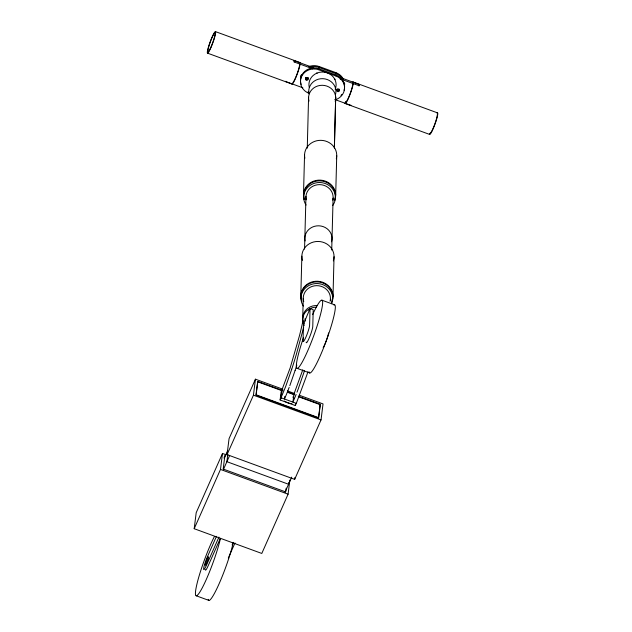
<?xml version="1.0" encoding="UTF-8"?>
<svg xmlns="http://www.w3.org/2000/svg" width="632" height="632" viewBox="0 0 632 632"><rect width="100%" height="100%" fill="white"/><g stroke="black" fill="none" stroke-linecap="round" stroke-linejoin="round"><path stroke-width="0.95" d="M307.263 148.165L308.582 97.257M334.368 148.046L335.584 100.061M312.548 68.833A11.337 10.546 1.5 0 0 311.062 68.169L294.164 61.983L294.196 60.656L311.094 66.842A11.337 10.546 1.5 0 1 314.404 68.714M300.8 295.942L301.859 256.158M303.494 194.822L304.545 155.037M302.712 318.22L303.242 298.328M304.553 249.119L305.959 196.355M311.062 68.169L311.094 66.842M310.051 308.519L309.609 325.243A9.069 1.13 -69.9 0 1 306.228 336.414A9.069 1.13 -69.9 0 1 303.028 340.948L303.471 324.232L310.051 308.519L313.219 309.68L312.777 326.404A9.069 1.13 -69.9 0 1 309.396 337.567A9.069 1.13 -69.9 0 1 306.196 342.11M308.045 91.916A13.604 12.656 1.5 0 0 309.159 92.383L309.135 93.378A13.604 12.656 1.5 0 1 301.393 76.962A13.604 12.656 1.5 0 1 319.002 69.82L319.026 68.825A13.604 12.656 1.5 0 0 304.774 71.353A13.604 12.656 1.5 0 0 301.148 84.427M342.852 79.237A13.604 12.656 1.5 0 0 335.963 73.683L319.065 67.498L319.089 66.502A13.604 12.656 1.5 0 0 308.685 66.668M335.126 99.848A13.604 12.656 1.5 0 0 344.566 88.211A13.604 12.656 1.5 0 0 335.9 75.998L335.932 75.003L319.026 68.825M335.963 73.683L335.987 72.688L319.089 66.502M331.721 250.019L333.096 198.219M334.383 147.762L335.726 97.052M332.993 296.487L334.044 256.703M335.679 195.367L336.738 155.583M342.291 78.257L359.189 84.443A11.479 1.422 -69.9 0 1 359.15 85.77L342.252 79.585L342.291 78.257A11.337 10.546 1.5 0 0 339.621 77.618M359.15 85.77L359.189 84.443L358.636 85.762M289.843 480.067L288.089 494.185L261.798 553.45L194.198 528.715L196.189 512.718L222.488 453.452L226.193 454.803M194.198 528.715L220.489 469.442L222.488 453.452M299.276 395.229L323.031 403.919L321.032 419.917L294.662 479.364L227.062 454.629L229.06 438.64L255.431 379.184L282.836 389.217M227.804 454.289L226.888 461.684L288.571 484.254L288.8 482.406M227.062 454.629L253.44 395.182L255.431 379.184M282.915 390.221L282.07 389.905L281.09 397.781L296.297 403.35L295.326 405.547L280.11 399.977L281.098 392.101L290.183 367.887L299.481 335.671A127.775 15.871 -69.9 0 0 302.941 320.874M284.795 396.398L284.463 399.021L286.486 394.281M295.326 405.547L295.539 403.793M286.193 488.125L285.719 491.941L223.191 469.062L224.858 455.688L224.06 457.489M294.662 479.364L294.899 477.484M298.264 396.232L320.329 404.306L318.662 417.673L256.142 394.795L257.801 381.428L282.63 390.513M303.644 327.526L296.242 354.702A87.595 10.878 -69.9 0 1 291.739 369.175M302.783 369.807L293.896 394.234L292.916 402.11L295.389 396.256M291.731 369.183L285.696 386.452L280.11 399.977M295.112 370.423L289.819 385.678M298.272 388.767L303.558 373.512A87.595 10.878 -69.9 0 0 304.513 370.565M298.059 389.344L297.522 390.781M289.18 387.4L288.856 388.253M297.309 391.342L296.985 392.188M288.642 388.814L286.723 393.689M296.132 394.392L295.602 395.727M296.432 403.05L306.939 374.752A87.595 10.878 -69.9 0 0 307.895 371.806M224.155 458.54L227.71 450.529M223.333 469.695L229.653 455.451M216.492 536.299L207.454 556.666A9.069 1.13 -69.9 0 0 203.662 568.358A9.069 1.13 -69.9 0 0 206.364 565.419L218.933 537.089M220.228 538.59L208.054 566.035A9.069 1.13 -69.9 0 1 205.313 569.653M232.118 544.997L233.295 542.343M228.31 558.017L234.986 542.959M319.516 406.139L320.329 404.306M285.016 492.265L291.731 477.128M215.449 31.608A11.479 1.422 -69.9 0 1 210.622 48.309A11.479 1.422 -69.9 0 1 208.386 47.226A11.479 1.422 -69.9 0 1 215.449 31.608L299.939 62.529M353.106 81.986L437.597 112.907M319.002 69.82L335.9 75.998M285.933 81.615L302.839 87.801M334.921 99.54L350.934 105.402A11.479 1.422 -69.9 0 1 350.902 105.228M207.525 53.151L292.024 84.072M345.183 103.53L429.681 134.45M321.941 300.192L334.612 304.829M297.032 368.322L309.712 372.959M287.402 390.884L294.71 393.562M287.434 391.872L294.591 394.494M288.145 392.527L294.583 394.889M282.465 390.876L257.643 381.791L255.976 395.158L318.504 418.044L320.171 404.67L299.023 396.935M253.44 395.182L321.032 419.917M220.489 469.442L288.089 494.185M196.149 595.755L208.829 600.392M220.434 538.535A36.269 4.503 -69.9 0 1 202.84 586.725A36.269 4.503 -69.9 0 1 196.75 584.829A36.269 4.503 -69.9 0 1 214.343 536.639M233.105 543.172A36.269 4.503 -69.9 0 1 219.083 583.826A36.269 4.503 -69.9 0 1 208.197 599.326M328.553 332.938A9.069 1.13 -69.9 0 1 323.189 347.576M304.284 324.058A13.604 12.656 1.5 0 1 305.003 311.126A13.604 12.656 1.5 0 1 317.572 305.596M304.237 325.717A13.604 12.656 1.5 0 1 316.466 307.199M312.627 314.618A36.269 4.503 -69.9 0 1 320.866 313.038A36.269 4.503 -69.9 0 1 299.931 365.841A36.269 4.503 -69.9 0 1 303.494 337.67M333.878 304.964A36.269 4.503 -69.9 0 1 325.986 341.557A36.269 4.503 -69.9 0 1 309.088 371.877M303.739 301.646A13.604 12.656 1.5 0 1 316.553 285.648A13.604 12.656 1.5 0 1 330.086 301.219M305.39 320.985A11.337 10.546 1.5 0 1 304.995 318.757M308.819 310.257A11.337 10.546 1.5 0 1 310.32 309.222M291.96 403.643A8.161 3.839 23.9 0 1 284.282 401.043M281.572 398.65A8.161 3.839 23.9 0 1 281.682 394.542M292.782 397.046A8.161 3.839 23.9 0 1 293.935 398.01M296.811 365.122A87.595 10.878 -69.9 0 1 295.12 370.415M301.74 301.195A16.092 14.978 1.5 0 1 317.699 281.256A16.092 14.978 1.5 0 1 331.437 302.688M330.805 299.276A14.283 13.296 1.5 0 1 330.544 300.192M302.452 260.392A16.092 14.978 1.5 0 1 318.18 241.456A16.092 14.978 1.5 0 1 333.333 260.913M301.148 298.486A15.871 14.765 1.5 0 1 318.244 281.935A15.871 14.765 1.5 0 1 332.045 301.061M303.368 306.062A15.871 14.765 1.5 0 1 315.368 283.594A15.871 14.765 1.5 0 1 331.626 303.716M304.079 199.056A16.092 14.978 1.5 0 1 320.385 180.136A16.092 14.978 1.5 0 1 334.581 200.581M333.491 198.156A14.283 13.296 1.5 0 1 333.23 199.072M306.133 199.515A14.283 13.296 1.5 0 1 305.588 197.682M304.869 158.229A16.092 14.978 1.5 0 1 320.874 140.328A16.092 14.978 1.5 0 1 336.319 158.758M306.204 199.791A13.604 12.656 1.5 0 1 319.697 184.631A13.604 12.656 1.5 0 1 332.772 200.202M304.284 199.53A15.871 14.765 1.5 0 1 319.8 180.863A15.871 14.765 1.5 0 1 334.731 200.044M306.054 205.045A15.871 14.765 1.5 0 1 309.309 185.95A15.871 14.765 1.5 0 1 330.086 186.298A15.871 14.765 1.5 0 1 332.748 205.495M305.106 240.958A13.604 12.656 1.5 0 1 318.852 225.806A13.604 12.656 1.5 0 1 331.563 241.811M309.206 87.248A13.604 12.656 1.5 0 1 323.631 72.072A13.604 12.656 1.5 0 1 335.189 89.325M309.032 93.884A13.604 12.656 1.5 0 1 322.936 78.676A13.604 12.656 1.5 0 1 335.355 95.053M309.008 101.12A13.604 12.656 1.5 0 1 322.336 85.288A13.604 12.656 1.5 0 1 335.229 101.515M335.932 75.003A13.604 12.656 1.5 0 1 344.061 90.344M341.825 94.484A13.604 12.656 1.5 0 1 340.964 95.432M308.305 78.107A1.359 1.264 1.5 0 1 306.575 79.205A1.359 1.264 1.5 0 1 305.73 77.42M339.502 89.396A1.359 1.264 1.5 0 1 338.152 90.668A1.359 1.264 1.5 0 1 336.785 89.404M334.605 79.363A11.337 10.546 1.5 0 1 335.134 79.221M340.135 79.024A11.337 10.546 1.5 0 1 342.252 79.585M339.076 89.025A1.359 1.264 1.5 0 1 337.156 88.907M300.555 78.305A13.604 12.656 1.5 0 1 300.793 75.864M300.587 78.06A13.604 12.656 1.5 0 1 301.456 74.639M309.972 67.205A13.604 12.656 1.5 0 1 319.065 67.498M335.987 72.688A13.604 12.656 1.5 0 1 343.508 79.419M344.582 83.171A13.604 12.656 1.5 0 1 344.653 84.443M344.337 82.895A13.604 12.656 1.5 0 1 344.551 84.167M308.068 77.428A1.359 1.264 1.5 0 1 305.88 77.388M294.196 60.656A11.479 1.422 -69.9 0 1 294.164 61.983M285.94 81.615A11.479 1.422 -69.9 0 1 285.901 81.236M316.837 72.862A11.337 10.546 1.5 0 1 317.09 73.32M299.394 62.813A11.479 1.422 -69.9 0 1 300.113 62.821M291.85 83.779A11.479 1.422 -69.9 0 0 295.871 77.499A11.479 1.422 -69.9 0 0 300.074 64.148L299.521 65.467A9.978 1.24 -69.9 0 1 296.558 75.287A9.978 1.24 -69.9 0 1 292.853 82.563M437.06 113.183A11.479 1.422 -69.9 0 1 434.784 124.686A11.479 1.422 -69.9 0 1 429.483 133.51M437.257 114.811A9.978 1.24 -69.9 0 1 434.279 125.484A9.978 1.24 -69.9 0 1 430.195 133.036M352.3 82.579A11.479 1.422 -69.9 0 1 353.272 82.279M345.57 101.91L345.017 103.237A11.479 1.422 -69.9 0 0 349.03 96.949A11.479 1.422 -69.9 0 0 353.241 83.606L352.688 84.925A9.978 1.24 -69.9 0 1 349.046 96.404A9.978 1.24 -69.9 0 1 345.57 101.91M206.561 563.396A4.535 0.561 -69.9 0 0 208.473 556.792A4.535 0.561 -69.9 0 0 205.692 562.938A4.535 0.561 -69.9 0 0 206.561 563.396M306.133 80.011A1.359 1.264 1.5 0 0 308.274 79.103A1.359 1.264 1.5 0 0 306.354 77.831A1.359 1.264 1.5 0 0 306.133 80.011M337.33 91.427A1.359 1.264 1.5 0 0 339.471 90.518A1.359 1.264 1.5 0 0 337.543 89.246A1.359 1.264 1.5 0 0 337.33 91.427M210.733 47.534A9.978 1.24 -69.9 0 0 214.927 33.022A9.978 1.24 -69.9 0 0 208.797 46.594A9.978 1.24 -69.9 0 0 210.733 47.534"/></g></svg>
